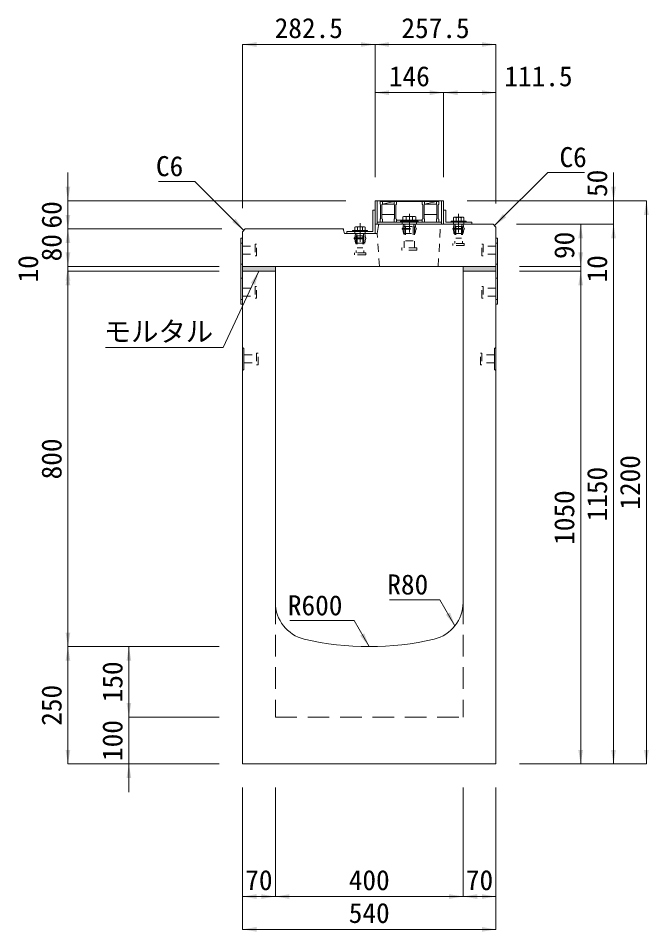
# Model space of a CAD drawing. Units: millimetres at full size. Extents: x -1934 to 78146, y -143454 to -112471.
# Drawn here: x 8128 to 9471, y -138373 to -136427 of the extents above; entities that cross this region are included whole.
import ezdxf
from ezdxf.enums import TextEntityAlignment as Align

# ---------------------------------------------------------------- set-up
doc = ezdxf.new("R2010")
doc.units = ezdxf.units.MM
doc.header["$LTSCALE"] = 23
for name, pattern in [('CHAIN', [18.5, 12, -1.5, 3.5, -1.5]), ('USER1', [3, 2, -1]), ('USER2', [1.35, 0.75, -0.6])]:
    doc.linetypes.add(name, pattern=pattern)
for name, color, linetype, lineweight in [('インサート', 92, 'USER2', 9), ('グレーチング', 7, 'Continuous', 9), ('ジョイント', 7, 'Continuous', 5), ('モルタル', 7, 'Continuous', 13), ('作業エリア', 11, 'Continuous', 13), ('受枠', 3, 'Continuous', 13), ('寸法線', 7, 'Continuous', 13), ('引出線', 4, 'Continuous', 13), ('本体', 2, 'Continuous', 13)]:
    doc.layers.add(name, color=color, linetype=linetype, lineweight=lineweight)
doc.layers.add('ハッチング_モルタル', color=30, linetype='Continuous')
doc.styles.add('ＭＳ ゴシック', font='')
doc.styles.get('ＭＳ ゴシック').set_extended_font_data('MS Gothic')

# ---------------------------------------------------------------- blocks, each defined once
blk = doc.blocks.new('filled_arrow')
at = {"color": 0, "linetype": 'Continuous', "lineweight": -2}
blk.add_solid([(7.5, 1.25), (0, 0), (7.5, -1.25)], dxfattribs=at)

msp = doc.modelspace()

# ---------------------------------------------------------------- hatches: boundary and pattern name
at = {"layer": 'ハッチング_モルタル'}
for points in [[(8675.64, -136965.41), (8675.64, -136955.41), (8605.64, -136955.41), (8605.64, -136965.41)], [(9145.64, -136965.41), (9145.64, -136955.41), (9075.64, -136955.41), (9075.64, -136965.41)]]:
    msp.add_hatch(color=256, dxfattribs=at).paths.add_polyline_path(points)

# ---------------------------------------------------------------- linework, layer by layer
at = {"layer": 'インサート', "linetype": 'Continuous'}
for p, q in [((8980.14, -136858.61), (8942.14, -136858.61)), ((8942.14, -136858.61), (8942.14, -136860.91)), ((8980.14, -136860.91), (8942.14, -136860.91)), ((8980.14, -136858.61), (8980.14, -136860.91)), ((9050.14, -136858.61), (9082.14, -136858.61)), ((9050.14, -136858.61), (9050.14, -136860.91)), ((9050.14, -136860.91), (9082.14, -136860.91)), ((9082.14, -136858.61), (9082.14, -136860.91)), ((8840.14, -136878.61), (8872.14, -136878.61)), ((8840.14, -136878.61), (8840.14, -136880.91)), ((8840.14, -136880.91), (8872.14, -136880.91)), ((8872.14, -136878.61), (8872.14, -136880.91))]:
    msp.add_line(p, q, dxfattribs=at)
at = {"layer": 'インサート', "linetype": 'Continuous', "lineweight": 13}
for p, q in [((8949.14, -136848.61), (8947.29, -136849.46)), ((8947.29, -136849.46), (8947.29, -136858.61)), ((8974.99, -136858.61), (8947.29, -136858.61)), ((8973.13, -136848.61), (8949.14, -136848.61)), ((8973.13, -136848.61), (8974.99, -136849.46)), ((8974.99, -136849.46), (8974.99, -136858.61)), ((9056.65, -136850.61), (9055.19, -136851.46)), ((9055.19, -136851.46), (9055.19, -136858.61)), ((9055.19, -136858.61), (9077.09, -136858.61)), ((9056.65, -136850.61), (9075.62, -136850.61)), ((9075.62, -136850.61), (9077.09, -136851.46)), ((9077.09, -136851.46), (9077.09, -136858.61)), ((8846.65, -136870.61), (8845.19, -136871.46)), ((8845.19, -136871.46), (8845.19, -136878.61)), ((8845.19, -136878.61), (8867.09, -136878.61)), ((8846.65, -136870.61), (8865.62, -136870.61)), ((8865.62, -136870.61), (8867.09, -136871.46)), ((8867.09, -136871.46), (8867.09, -136878.61))]:
    msp.add_line(p, q, dxfattribs=at)
at = {"layer": 'インサート'}
for p, q in [((8952.14, -136858.61), (8952.14, -136860.91)), ((8970.14, -136858.61), (8970.14, -136860.91)), ((9059.14, -136858.61), (9059.14, -136860.91)), ((9073.14, -136858.61), (9073.14, -136860.91)), ((8849.14, -136878.61), (8849.14, -136880.91)), ((8863.14, -136878.61), (8863.14, -136880.91)), ((8946.14, -136874.66), (8976.14, -136874.66)), ((8946.14, -136874.66), (8946.14, -136876.16)), ((8946.14, -136876.16), (8976.14, -136876.16)), ((8947.39, -136874.66), (8948.64, -136865.41)), ((8947.39, -136876.16), (8948.64, -136885.41)), ((8948.64, -136865.41), (8973.64, -136865.41)), ((8950.24, -136870.41), (8972.04, -136870.41)), ((8950.24, -136870.41), (8950.24, -136915.91)), ((8951.69, -136865.41), (8951.69, -136870.41)), ((8953.14, -136870.41), (8953.14, -136900.41)), ((8969.14, -136870.41), (8969.14, -136900.41)), ((8970.59, -136865.41), (8970.59, -136870.41)), ((8972.04, -136870.41), (8972.04, -136915.91)), ((8974.89, -136874.66), (8973.64, -136865.41)), ((8974.89, -136876.16), (8973.64, -136885.41)), ((8976.14, -136874.66), (8976.14, -136876.16)), ((9053.64, -136874.66), (9078.64, -136874.66)), ((9053.64, -136874.66), (9053.64, -136876.16)), ((9053.64, -136876.16), (9078.64, -136876.16)), ((9054.89, -136874.66), (9056.14, -136865.41)), ((9054.89, -136876.16), (9056.14, -136885.41)), ((9056.14, -136865.41), (9076.14, -136865.41)), ((9057.89, -136870.41), (9074.39, -136870.41)), ((9057.89, -136870.41), (9057.89, -136906.41)), ((9059.01, -136865.41), (9059.01, -136870.41)), ((9060.14, -136870.41), (9060.14, -136895.41)), ((9072.14, -136870.41), (9072.14, -136895.41)), ((9073.26, -136865.41), (9073.26, -136870.41)), ((9074.39, -136870.41), (9074.39, -136906.41)), ((9077.39, -136874.66), (9076.14, -136865.41)), ((9077.39, -136876.16), (9076.14, -136885.41)), ((9078.64, -136874.66), (9078.64, -136876.16)), ((8843.64, -136894.66), (8868.64, -136894.66)), ((8843.64, -136894.66), (8843.64, -136896.16)), ((8843.64, -136896.16), (8868.64, -136896.16)), ((8844.89, -136894.66), (8846.14, -136885.41)), ((8844.89, -136896.16), (8846.14, -136905.41)), ((8846.14, -136885.41), (8866.14, -136885.41)), ((8847.89, -136890.41), (8864.39, -136890.41)), ((8847.89, -136890.41), (8847.89, -136926.41)), ((8849.01, -136885.41), (8849.01, -136890.41)), ((8850.14, -136890.41), (8850.14, -136915.41)), ((8862.14, -136890.41), (8862.14, -136915.41)), ((8863.26, -136885.41), (8863.26, -136890.41)), ((8864.39, -136890.41), (8864.39, -136926.41)), ((8867.39, -136894.66), (8866.14, -136885.41)), ((8867.39, -136896.16), (8866.14, -136905.41)), ((8868.64, -136894.66), (8868.64, -136896.16)), ((8948.64, -136885.41), (8973.64, -136885.41)), ((8953.14, -136900.41), (8969.14, -136900.41)), ((9056.14, -136885.41), (9076.14, -136885.41)), ((9060.14, -136895.41), (9072.14, -136895.41)), ((8605.64, -136911.91), (8632.64, -136911.91)), ((8605.64, -136911.91), (8605.64, -136928.91)), ((8635.64, -136907.91), (8632.64, -136907.91)), ((8632.64, -136907.91), (8632.64, -136932.91)), ((8635.64, -136932.91), (8635.64, -136907.91)), ((8846.14, -136905.41), (8866.14, -136905.41)), ((8850.14, -136915.41), (8862.14, -136915.41)), ((8945.14, -136920.41), (8945.14, -136915.91)), ((8977.14, -136915.91), (8945.14, -136915.91)), ((8977.14, -136920.41), (8945.14, -136920.41)), ((8977.14, -136915.91), (8977.14, -136920.41)), ((9054.14, -136910.41), (9054.14, -136906.41)), ((9078.14, -136906.41), (9054.14, -136906.41)), ((9078.14, -136910.41), (9054.14, -136910.41)), ((9078.14, -136906.41), (9078.14, -136910.41)), ((9115.64, -136907.91), (9118.64, -136907.91)), ((9115.64, -136932.91), (9115.64, -136907.91)), ((9118.64, -136907.91), (9118.64, -136932.91)), ((9145.64, -136911.91), (9118.64, -136911.91)), ((9145.64, -136911.91), (9145.64, -136928.91)), ((8605.64, -136928.91), (8632.64, -136928.91)), ((8632.64, -136932.91), (8635.64, -136932.91)), ((8844.14, -136930.41), (8844.14, -136926.41)), ((8868.14, -136926.41), (8844.14, -136926.41)), ((8868.14, -136930.41), (8844.14, -136930.41)), ((8868.14, -136926.41), (8868.14, -136930.41)), ((9118.64, -136932.91), (9115.64, -136932.91)), ((9145.64, -136928.91), (9118.64, -136928.91)), ((8635.64, -136997.91), (8632.64, -136997.91)), ((8632.64, -136997.91), (8632.64, -137022.91)), ((8635.64, -137022.91), (8635.64, -136997.91)), ((9115.64, -136997.91), (9118.64, -136997.91)), ((9115.64, -137022.91), (9115.64, -136997.91)), ((9118.64, -136997.91), (9118.64, -137022.91)), ((8605.64, -137001.91), (8632.64, -137001.91)), ((8605.64, -137001.91), (8605.64, -137018.91)), ((8605.64, -137018.91), (8632.64, -137018.91)), ((9145.64, -137001.91), (9118.64, -137001.91)), ((9145.64, -137018.91), (9118.64, -137018.91)), ((9145.64, -137001.91), (9145.64, -137018.91)), ((8632.64, -137022.91), (8635.64, -137022.91)), ((9118.64, -137022.91), (9115.64, -137022.91)), ((8608.84, -137143.91), (8635.84, -137143.91)), ((8608.84, -137143.91), (8608.84, -137160.91)), ((8638.84, -137139.91), (8635.84, -137139.91)), ((8635.84, -137139.91), (8635.84, -137164.91)), ((8638.84, -137164.91), (8638.84, -137139.91)), ((9112.44, -137139.91), (9115.44, -137139.91)), ((9112.44, -137164.91), (9112.44, -137139.91)), ((9115.44, -137139.91), (9115.44, -137164.91)), ((9142.44, -137143.91), (9115.44, -137143.91)), ((9142.44, -137143.91), (9142.44, -137160.91)), ((8608.84, -137160.91), (8635.84, -137160.91)), ((8635.84, -137164.91), (8638.84, -137164.91)), ((9115.44, -137164.91), (9112.44, -137164.91)), ((9142.44, -137160.91), (9115.44, -137160.91))]:
    msp.add_line(p, q, dxfattribs=at)
at = {"layer": 'インサート', "linetype": 'Continuous', "lineweight": 5}
for p, q in [((8954.21, -136849.46), (8954.21, -136858.61)), ((8968.06, -136849.46), (8968.06, -136858.61)), ((9060.66, -136851.46), (9060.66, -136858.61)), ((9071.61, -136851.46), (9071.61, -136858.61)), ((8850.66, -136871.46), (8850.66, -136878.61)), ((8861.61, -136871.46), (8861.61, -136878.61))]:
    msp.add_line(p, q, dxfattribs=at)
for centre, radius, start, end in [((8950.75, -136856.11), 7.5, 62.50883, 117.49117), ((8961.14, -136877.35), 28.73, 76.05376, 103.94624), ((8971.52, -136856.11), 7.5, 62.50883, 117.49117), ((9057.92, -136855.46), 4.85, 55.61575, 124.38425), ((9066.14, -136868.73), 18.12, 72.41205, 107.58795), ((9074.35, -136855.46), 4.85, 55.61575, 124.38425), ((8847.92, -136875.46), 4.85, 55.61575, 124.38425), ((8856.14, -136888.73), 18.12, 72.41205, 107.58795), ((8864.35, -136875.46), 4.85, 55.61575, 124.38425)]:
    msp.add_arc(centre, radius, start, end, dxfattribs=at)
at = {"layer": 'グレーチング'}
for p, q in [((8898.64, -136816.91), (8898.64, -136822.91)), ((8898.64, -136816.91), (9023.64, -136816.91)), ((8898.64, -136822.91), (8899.64, -136823.91)), ((8899.64, -136823.91), (8899.64, -136853.91)), ((8903.64, -136822.91), (8902.64, -136823.91)), ((8902.64, -136823.91), (8902.64, -136853.91)), ((8903.64, -136816.91), (8903.64, -136822.91)), ((8903.64, -136822.91), (8928.64, -136816.91)), ((8903.64, -136822.91), (8928.64, -136822.91)), ((8928.64, -136816.91), (8928.64, -136822.91)), ((8928.64, -136822.91), (8929.64, -136823.91)), ((8929.64, -136823.91), (8929.64, -136853.91)), ((8933.64, -136822.91), (8932.64, -136823.91)), ((8932.64, -136823.91), (8932.64, -136853.91)), ((8933.64, -136816.91), (8933.64, -136822.91)), ((8988.64, -136816.91), (8988.64, -136822.91)), ((8988.64, -136822.91), (8989.64, -136823.91)), ((8989.64, -136823.91), (8989.64, -136853.91)), ((8993.64, -136822.91), (8992.64, -136823.91)), ((8992.64, -136823.91), (8992.64, -136853.91)), ((8993.64, -136822.91), (9018.64, -136816.91)), ((8993.64, -136816.91), (8993.64, -136822.91)), ((8993.64, -136822.91), (9018.64, -136822.91)), ((9018.64, -136816.91), (9018.64, -136822.91)), ((9018.64, -136822.91), (9019.64, -136823.91)), ((9019.64, -136823.91), (9019.64, -136853.91)), ((9023.64, -136822.91), (9022.64, -136823.91)), ((9022.64, -136823.91), (9022.64, -136853.91)), ((9023.64, -136816.91), (9023.64, -136822.91)), ((8898.64, -136854.91), (8899.64, -136853.91)), ((8898.64, -136860.91), (8898.64, -136854.91)), ((8898.64, -136860.91), (8903.64, -136860.91)), ((8929.64, -136844.91), (8902.64, -136844.91)), ((8903.64, -136854.91), (8902.64, -136853.91)), ((8903.64, -136860.91), (8903.64, -136854.91)), ((8928.64, -136854.91), (8929.64, -136853.91)), ((8928.64, -136860.91), (8928.64, -136854.91)), ((8928.64, -136860.91), (8933.64, -136860.91)), ((8933.64, -136854.91), (8932.64, -136853.91)), ((8933.64, -136860.91), (8933.64, -136854.91)), ((8988.64, -136856.41), (8933.64, -136856.41)), ((8988.64, -136854.91), (8989.64, -136853.91)), ((8988.64, -136860.91), (8988.64, -136854.91)), ((8988.64, -136860.91), (8993.64, -136860.91)), ((9019.64, -136844.91), (8992.64, -136844.91)), ((8993.64, -136854.91), (8992.64, -136853.91)), ((8993.64, -136860.91), (8993.64, -136854.91)), ((9018.64, -136854.91), (9019.64, -136853.91)), ((9018.64, -136860.91), (9018.64, -136854.91)), ((9018.64, -136860.91), (9023.64, -136860.91)), ((9023.64, -136854.91), (9022.64, -136853.91)), ((9023.64, -136860.91), (9023.64, -136854.91))]:
    msp.add_line(p, q, dxfattribs=at)
at = {"layer": 'ジョイント'}
for p, q in [((8602.44, -136895.41), (8605.64, -136895.41)), ((8602.44, -136895.41), (8602.44, -137035.41)), ((8605.64, -136895.41), (8605.64, -137035.41)), ((9145.64, -136895.41), (9148.84, -136895.41)), ((9145.64, -136895.41), (9145.64, -137035.41)), ((9148.84, -136895.41), (9148.84, -137035.41)), ((8602.44, -137035.41), (8605.64, -137035.41)), ((9145.64, -137035.41), (9148.84, -137035.41))]:
    msp.add_line(p, q, dxfattribs=at)
at = {"layer": 'ジョイント', "linetype": 'USER2'}
for p, q in [((8602.44, -136905.41), (8605.64, -136905.41)), ((9145.64, -136905.41), (9148.84, -136905.41)), ((8602.44, -136950.41), (8605.64, -136950.41)), ((9145.64, -136950.41), (9148.84, -136950.41)), ((8602.44, -136980.41), (8605.64, -136980.41)), ((9145.64, -136980.41), (9148.84, -136980.41)), ((8602.44, -137025.41), (8605.64, -137025.41)), ((9145.64, -137025.41), (9148.84, -137025.41))]:
    msp.add_line(p, q, dxfattribs=at)
at = {"layer": 'モルタル'}
for points in [[(8605.64, -136955.41), (8675.64, -136955.41), (8675.64, -136965.41), (8605.64, -136965.41)], [(9145.64, -136955.41), (9075.64, -136955.41), (9075.64, -136965.41), (9145.64, -136965.41)]]:
    msp.add_lwpolyline(points, close=True, dxfattribs=at)
at = {"layer": '作業エリア'}
for p, q in [((8818.18, -136875.41), (8820.64, -136875.41)), ((8820.64, -136875.41), (8821.12, -136877.82)), ((8895.64, -136865.41), (8895.25, -136867.97)), ((8898.22, -136865.41), (8895.64, -136865.41))]:
    msp.add_line(p, q, dxfattribs=at)
at = {"layer": '受枠'}
for p, q in [((8888.14, -136815.41), (9034.14, -136815.41)), ((8888.14, -136815.41), (8888.14, -136865.41)), ((8892.64, -136815.41), (8892.64, -136865.41)), ((9029.64, -136815.41), (9029.64, -136865.41)), ((9034.14, -136815.41), (9034.14, -136865.41)), ((8883.64, -136880.91), (8883.64, -136835.41)), ((8883.64, -136835.41), (8888.14, -136835.41)), ((8888.14, -136835.41), (8888.14, -136885.41)), ((9038.64, -136835.41), (9034.14, -136835.41)), ((9038.64, -136860.91), (9038.64, -136835.41)), ((8892.64, -136860.91), (9029.64, -136860.91)), ((9094.14, -136860.91), (9038.64, -136860.91)), ((9094.14, -136865.41), (9094.14, -136860.91)), ((8828.14, -136885.41), (8828.14, -136880.91)), ((8828.14, -136880.91), (8883.64, -136880.91)), ((8888.14, -136865.41), (9034.14, -136865.41)), ((9034.14, -136865.41), (9094.14, -136865.41)), ((8888.14, -136885.41), (8828.14, -136885.41))]:
    msp.add_line(p, q, dxfattribs=at)
at = {"layer": '受枠', "linetype": 'CHAIN'}
for p, q in [((8961.14, -136843.16), (8961.14, -136883.16)), ((9066.14, -136843.16), (9066.14, -136883.16)), ((8856.14, -136863.16), (8856.14, -136903.16))]:
    msp.add_line(p, q, dxfattribs=at)
at = {"layer": '受枠', "linetype": 'USER2'}
for p, q in [((8946.14, -136860.91), (8946.14, -136865.41)), ((8976.14, -136860.91), (8976.14, -136865.41)), ((9055.14, -136860.91), (9055.14, -136865.41)), ((9077.14, -136860.91), (9077.14, -136865.41)), ((8845.14, -136880.91), (8845.14, -136885.41)), ((8867.14, -136880.91), (8867.14, -136885.41))]:
    msp.add_line(p, q, dxfattribs=at)
at = {"layer": '寸法線'}
for p, q in [((8605.64, -136482.42), (8888.14, -136482.42)), ((8605.64, -136831.41), (8605.64, -136482.42)), ((8888.14, -136765.41), (8888.14, -136482.42)), ((8888.14, -136482.42), (9145.64, -136482.42)), ((8888.14, -136765.41), (8888.14, -136482.42)), ((9145.64, -136821.41), (9145.64, -136482.42)), ((8888.14, -136585.03), (9034.14, -136585.03)), ((8888.14, -136765.41), (8888.14, -136585.03)), ((9034.14, -136765.41), (9034.14, -136585.03)), ((9034.14, -136585.03), (9145.64, -136585.03)), ((9034.14, -136765.41), (9034.14, -136585.03)), ((9145.64, -136821.41), (9145.64, -136585.03)), ((8233.81, -136935.41), (8233.81, -136755.41)), ((9396.13, -136925.41), (9396.13, -136755.41)), ((8233.81, -137015.41), (8233.81, -136815.41)), ((8825.64, -136815.41), (8233.81, -136815.41)), ((9084.14, -136815.41), (9396.13, -136815.41)), ((9084.14, -136815.41), (9466.13, -136815.41)), ((9466.13, -138015.41), (9466.13, -136815.41)), ((8561.64, -136875.41), (8233.81, -136875.41)), ((8561.64, -136875.41), (8233.81, -136875.41)), ((9189.64, -136865.41), (9326.13, -136865.41)), ((9189.64, -136865.41), (9396.13, -136865.41)), ((9189.64, -136865.41), (9396.13, -136865.41)), ((9326.13, -136955.41), (9326.13, -136865.41)), ((9396.13, -138015.41), (9396.13, -136865.41)), ((8233.81, -136895.41), (8233.81, -137025.41)), ((9326.13, -136895.41), (9326.13, -137025.41)), ((8555.64, -136955.41), (8233.81, -136955.41)), ((8555.64, -136955.41), (8233.81, -136955.41)), ((9195.64, -136955.41), (9326.13, -136955.41)), ((9195.64, -136955.41), (9326.13, -136955.41)), ((8555.64, -136965.41), (8233.81, -136965.41)), ((8233.81, -136965.41), (8233.81, -137765.41)), ((8555.64, -136965.41), (8233.81, -136965.41)), ((9195.64, -136965.41), (9326.13, -136965.41)), ((9195.64, -136965.41), (9326.13, -136965.41)), ((9326.13, -138015.41), (9326.13, -136965.41)), ((8233.81, -138015.41), (8233.81, -137765.41)), ((8555.64, -137765.41), (8233.81, -137765.41)), ((8555.64, -137765.41), (8233.81, -137765.41)), ((8363.66, -137765.41), (8363.66, -137915.41)), ((8555.64, -137765.41), (8363.66, -137765.41)), ((8363.66, -137855.41), (8363.66, -138075.41)), ((8555.64, -137915.41), (8363.66, -137915.41)), ((8555.64, -137915.41), (8363.66, -137915.41)), ((8555.64, -138015.41), (8233.81, -138015.41)), ((8555.64, -138015.41), (8363.66, -138015.41)), ((9195.64, -138015.41), (9326.13, -138015.41)), ((9195.64, -138015.41), (9396.13, -138015.41)), ((9195.64, -138015.41), (9466.13, -138015.41)), ((8605.64, -138065.41), (8605.64, -138297.83)), ((8605.64, -138065.41), (8605.64, -138367.83)), ((8675.64, -138065.41), (8675.64, -138297.83)), ((8675.64, -138065.41), (8675.64, -138297.83)), ((9075.64, -138065.41), (9075.64, -138297.83)), ((9075.64, -138065.41), (9075.64, -138297.83)), ((9145.64, -138065.41), (9145.64, -138297.83)), ((9145.64, -138065.41), (9145.64, -138367.83)), ((8605.64, -138297.83), (8675.64, -138297.83)), ((8675.64, -138297.83), (9075.64, -138297.83)), ((9075.64, -138297.83), (9145.64, -138297.83)), ((8605.64, -138367.83), (9145.64, -138367.83))]:
    msp.add_line(p, q, dxfattribs=at)
at = {"layer": '引出線'}
for points in [[(9142.64, -136868.41), (9256.01, -136755.03), (9334.01, -136755.03)], [(8608.64, -136878.41), (8504.47, -136774.25), (8426.47, -136774.25)], [(8640.64, -136965.41), (8564.69, -137128.27), (8313.78, -137128.27)], [(9058.39, -137720.99), (9026.37, -137665.52), (8918.68, -137665.52)], [(8875.64, -137765.41), (8843.61, -137709.95), (8706.68, -137709.95)]]:
    msp.add_lwpolyline(points, dxfattribs=at)
at = {"layer": '本体'}
for p, q in [((8605.64, -136881.41), (8611.64, -136875.41)), ((8605.64, -136881.41), (8605.64, -136965.41)), ((8611.64, -136875.41), (8818.18, -136875.41)), ((8821.12, -136877.82), (8822.64, -136885.41)), ((8895.25, -136867.97), (8892.64, -136885.41)), ((8898.22, -136865.41), (9139.64, -136865.41)), ((9139.64, -136865.41), (9145.64, -136871.41)), ((9145.64, -136871.41), (9145.64, -136965.41)), ((8822.64, -136885.41), (8892.64, -136885.41)), ((8605.64, -136955.41), (9145.64, -136955.41)), ((8605.64, -136965.41), (8605.64, -138015.41)), ((8605.64, -136965.41), (8675.64, -136965.41)), ((8675.64, -136965.41), (8675.64, -137671.38)), ((9075.64, -136965.41), (9075.64, -137671.38)), ((9075.64, -136965.41), (9145.64, -136965.41)), ((9145.64, -136965.41), (9145.64, -138015.41)), ((8605.64, -138015.41), (9145.64, -138015.41))]:
    msp.add_line(p, q, dxfattribs=at)
at = {"layer": '本体', "linetype": 'USER2', "lineweight": 15}
for p, q in [((9022.64, -136955.41), (9027.64, -136865.41)), ((8897.64, -136955.41), (8892.64, -136885.41))]:
    msp.add_line(p, q, dxfattribs=at)
at = {"layer": '本体', "lineweight": 9}
for p, q in [((8605.64, -137127.91), (8608.84, -137129.91)), ((8608.84, -137129.91), (8608.84, -137174.91)), ((9145.64, -137127.91), (9142.44, -137129.91)), ((9142.44, -137129.91), (9142.44, -137174.91)), ((8608.84, -137174.91), (8605.64, -137176.91)), ((9142.44, -137174.91), (9145.64, -137176.91))]:
    msp.add_line(p, q, dxfattribs=at)
at = {"layer": '本体', "linetype": 'USER1', "lineweight": 15}
for p, q in [((8675.64, -137671.38), (8675.64, -137915.41)), ((9075.64, -137671.38), (9075.64, -137915.41)), ((8675.64, -137915.41), (9075.64, -137915.41))]:
    msp.add_line(p, q, dxfattribs=at)
at = {"layer": '本体'}
for centre, radius, start, end in [((8818.18, -136878.41), 3, 11.30993, 90), ((8898.22, -136868.41), 3, 90, 171.46923), ((8755.64, -137671.38), 80, 180, 256.65764), ((8995.64, -137671.38), 80, 283.34236, 0), ((8875.64, -137165.41), 600, 256.65764, 283.34236)]:
    msp.add_arc(centre, radius, start, end, dxfattribs=at)

# ---------------------------------------------------------------- block references
at = {"layer": '寸法線', "xscale": 4, "yscale": 4}
for p in [(8605.64, -136482.42), (8888.14, -136482.42), (8888.14, -136585.03), (9034.14, -136585.03), (8605.64, -138297.83), (8675.64, -138297.83), (9075.64, -138297.83), (8605.64, -138367.83)]:
    msp.add_blockref('filled_arrow', p, dxfattribs=at)
for p, rotation in [((8888.14, -136482.42), 180), ((9145.64, -136482.42), 180), ((9034.14, -136585.03), 180), ((9145.64, -136585.03), 180), ((8233.81, -136815.41), 90), ((9396.13, -136815.41), 90), ((9466.13, -136815.41), 270), ((8233.81, -136875.41), 90), ((8233.81, -136875.41), 270), ((9326.13, -136865.41), 270), ((9396.13, -136865.41), 270), ((9396.13, -136865.41), 270), ((8233.81, -136955.41), 90), ((9326.13, -136955.41), 90), ((9326.13, -136955.41), 90), ((8233.81, -136955.41), 270), ((8233.81, -136965.41), 270), ((8233.81, -136965.41), 270), ((9326.13, -136965.41), 270), ((9326.13, -136965.41), 270), ((8233.81, -137765.41), 90), ((8233.81, -137765.41), 270), ((8363.66, -137765.41), 270), ((8363.66, -137915.41), 90), ((8363.66, -137915.41), 90), ((8233.81, -138015.41), 90), ((9326.13, -138015.41), 90), ((9396.13, -138015.41), 90), ((9466.13, -138015.41), 90), ((8363.66, -138015.41), 270), ((8675.64, -138297.83), 180), ((9075.64, -138297.83), 180), ((9145.64, -138297.83), 180), ((9145.64, -138367.83), 180)]:
    msp.add_blockref('filled_arrow', p, dxfattribs=dict(at, rotation=rotation))
at = {"layer": '引出線', "xscale": 4, "yscale": 4}
for p, rotation in [((9142.64, -136868.41), 45), ((8608.64, -136878.41), 135), ((8640.64, -136965.41), 245), ((9058.39, -137720.99), 120), ((8875.64, -137765.41), 120)]:
    msp.add_blockref('filled_arrow', p, dxfattribs=dict(at, rotation=rotation))

# ---------------------------------------------------------------- texts
at = {"layer": '寸法線', "style": 'ＭＳ ゴシック'}
for s, p in [('282.5', (8746.89, -136447.42)), ('257.5', (9016.89, -136447.42)), ('146', (8961.14, -136550.03)), ('111.5', (9236.22, -136550.03)), ('70', (8640.64, -138262.83)), ('400', (8875.64, -138262.83)), ('70', (9110.64, -138262.83)), ('540', (8875.64, -138332.83))]:
    msp.add_text(s, height=42.72, dxfattribs=at).set_placement(p, align=Align.MIDDLE_CENTER)
for s, p in [('50', (9361.13, -136778.23)), ('60', (8198.81, -136845.41)), ('80', (8198.81, -136915.41)), ('90', (9291.13, -136910.41)), ('10', (8148.81, -136960.41)), ('10', (9361.13, -136960.41)), ('800', (8198.81, -137365.41)), ('1200', (9431.13, -137415.41)), ('1150', (9361.13, -137440.41)), ('1050', (9291.13, -137490.41)), ('150', (8328.66, -137840.41)), ('250', (8198.81, -137890.41)), ('100', (8328.66, -137965.41))]:
    msp.add_text(s, height=42.72, rotation=90, dxfattribs=at).set_placement(p, align=Align.MIDDLE_CENTER)
at = {"layer": '引出線', "style": 'ＭＳ ゴシック'}
msp.add_text('C6', height=42.72, dxfattribs=at).set_placement((9281.01, -136701.03), align=Align.TOP_LEFT)
for s, p in [('C6', (8479.47, -136720.25)), ('R80', (9001.37, -137611.52)), ('R600', (8818.61, -137655.95))]:
    msp.add_text(s, height=42.72, dxfattribs=at).set_placement(p, align=Align.TOP_RIGHT)
msp.add_text('モルタル', height=42.72, dxfattribs=at).set_placement((8426.74, -137072.67), align=Align.TOP_CENTER)

doc.saveas('drawing.dxf')
